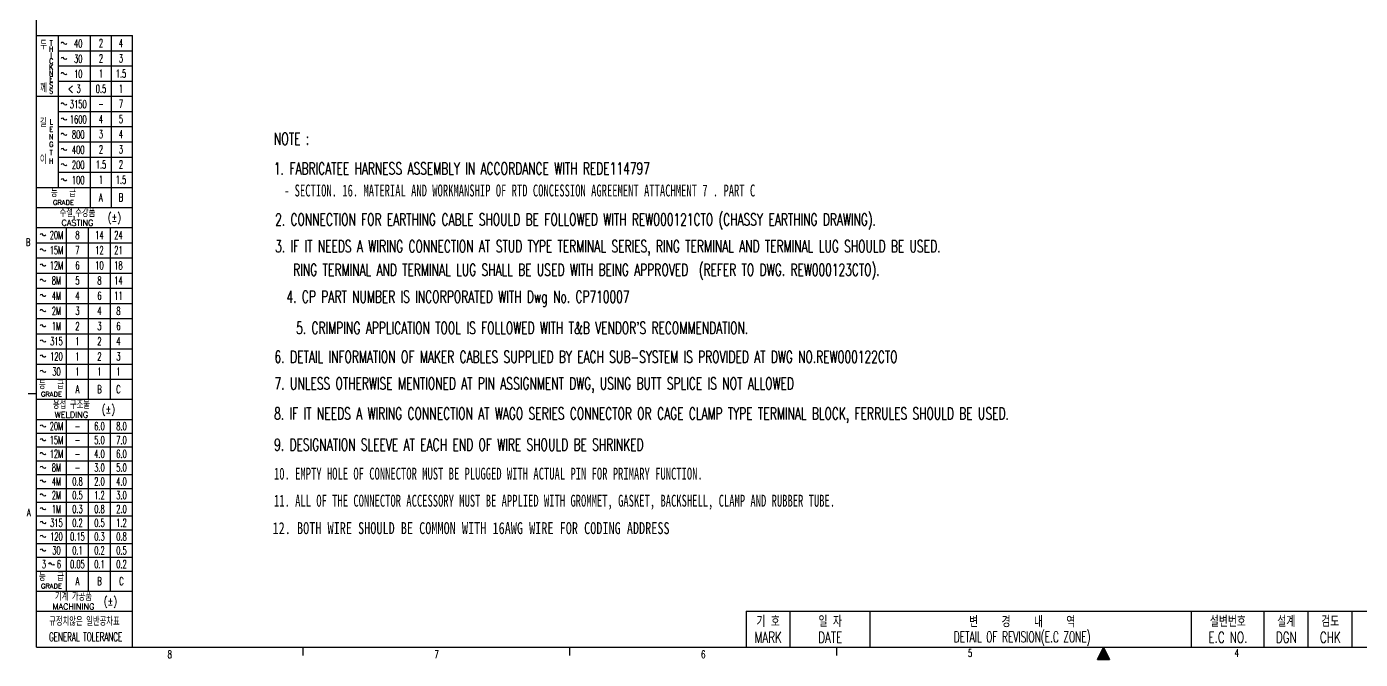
# Model space of a CAD drawing. Extents: x 260 to 819, y -886 to -454.
# Drawn here: x 270.6 to 604, y -875.9 to -717.7 of the extents above; entities that cross this region are included whole.
import ezdxf
from ezdxf.enums import TextEntityAlignment as Align

# ---------------------------------------------------------------- set-up
doc = ezdxf.new("R2010")
doc.units = 0
doc.header["$LTSCALE"] = 150
doc.header["$MEASUREMENT"] = 0
doc.linetypes.add('DASHED', pattern=[0.75, 0.5, -0.25])
doc.layers.get('0').update_dxf_attribs({"color": 6, "linetype": 'CONTINUOUS'})
doc.layers.add('현배선도', color=7, linetype='CONTINUOUS')
doc.styles.add('ROMANS', font='txt', dxfattribs={"height": 0.2})
doc.styles.get("Standard").update_dxf_attribs({"font": 'romans.shx', "width": 0.8, "bigfont": 'whgtxt.shx'})

# ---------------------------------------------------------------- blocks, each defined once
blk = doc.blocks.new('*H4')
at = {"color": 2, "linetype": 'Continuous'}
for p, q in [((-267.94, -3.02), (-268.11, -2.85)), ((-267.66, -3.02), (-268.02, -2.66)), ((-267.37, -3.02), (-267.93, -2.47)), ((-267.09, -3.02), (-267.83, -2.28)), ((-266.81, -3.02), (-267.74, -2.09)), ((-266.52, -3.02), (-267.64, -1.9)), ((-266.24, -3.02), (-267.55, -1.72)), ((-265.96, -3.02), (-267.46, -1.53)), ((-265.68, -3.02), (-267.36, -1.34)), ((-265.39, -3.02), (-267.27, -1.15)), ((-265.29, -2.85), (-267.18, -0.96)), ((-265.57, -2.28), (-267.08, -0.77)), ((-265.85, -1.72), (-266.99, -0.58)), ((-266.12, -1.16), (-266.89, -0.39)), ((-266.4, -0.6), (-266.8, -0.2)), ((-266.68, -0.04), (-266.71, -0.01))]:
    blk.add_line(p, q, dxfattribs=at)
blk = doc.blocks.new('*H5')
at = {"color": 2, "linetype": 'Continuous'}
for p, q in [((-266.24, -0.93), (-268.07, -2.77)), ((-266.14, -1.12), (-268.05, -3.02)), ((-266.33, -0.74), (-267.79, -2.2)), ((-266.05, -1.31), (-267.77, -3.02)), ((-266.43, -0.55), (-267.51, -1.64)), ((-265.96, -1.5), (-267.48, -3.02)), ((-266.52, -0.36), (-267.24, -1.08)), ((-265.86, -1.69), (-267.2, -3.02)), ((-266.61, -0.18), (-266.96, -0.52)), ((-265.77, -1.88), (-266.92, -3.02)), ((-265.68, -2.07), (-266.63, -3.02)), ((-265.58, -2.26), (-266.35, -3.02)), ((-265.49, -2.44), (-266.07, -3.02)), ((-265.39, -2.63), (-265.79, -3.02)), ((-265.3, -2.82), (-265.5, -3.02)), ((-265.21, -3.01), (-265.22, -3.02))]:
    blk.add_line(p, q, dxfattribs=at)
blk = doc.blocks.new('ansi-c')
at = {"color": 5, "linetype": 'Continuous'}
for p, q in [((-56.4, 358.06), (-56.4, 764.46)), ((-56.4, 511.06), (-32.4, 511.06)), ((-32.4, 358.06), (-32.4, 511.06)), ((-56.4, 463.06), (-32.4, 463.06)), ((-56.4, 415.06), (-32.4, 415.06)), ((-56.4, 367.06), (-32.4, 367.06)), ((121, 367.06), (283.5, 367.06)), ((-56.4, 358.06), (477, 358.06))]:
    blk.add_line(p, q, dxfattribs=at)
at = {"color": 210, "linetype": 'Continuous'}
for p, q in [((-50.9, 473.11), (-50.9, 511.06)), ((-42.9, 468.09), (-42.9, 511.06)), ((-37.65, 468.09), (-37.65, 511.06)), ((-50.9, 507.27), (-32.4, 507.27)), ((-50.9, 503.47), (-32.4, 503.47)), ((-50.9, 499.68), (-32.4, 499.68)), ((-56.4, 495.88), (-32.4, 495.88)), ((-50.9, 492.09), (-32.4, 492.09)), ((-50.9, 488.29), (-32.4, 488.29)), ((-50.9, 484.5), (-32.4, 484.5)), ((-50.9, 480.7), (-32.4, 480.7)), ((-50.9, 476.91), (-32.4, 476.91)), ((-56.4, 473.11), (-32.4, 473.11)), ((-56.4, 468.09), (-32.4, 468.09)), ((-48.9, 420.09), (-48.9, 463.06)), ((-43.4, 420.09), (-43.4, 463.06)), ((-37.9, 420.09), (-37.9, 463.06)), ((-56.4, 459.27), (-32.4, 459.27)), ((-56.4, 455.47), (-32.4, 455.47)), ((-56.4, 451.68), (-32.4, 451.68)), ((-56.4, 447.88), (-32.4, 447.88)), ((-56.4, 444.09), (-32.4, 444.09)), ((-56.4, 440.29), (-32.4, 440.29)), ((-56.4, 436.5), (-32.4, 436.5)), ((-56.4, 432.7), (-32.4, 432.7)), ((-56.4, 428.91), (-32.4, 428.91)), ((-56.4, 425.11), (-32.4, 425.11)), ((-58.45, 421.56), (-56.4, 421.56)), ((-56.4, 420.09), (-32.4, 420.09)), ((-48.9, 372.09), (-48.9, 415.06)), ((-43.4, 372.09), (-43.4, 415.06)), ((-37.9, 372.09), (-37.9, 415.06)), ((-56.4, 411.61), (-32.4, 411.61)), ((-56.4, 408.16), (-32.4, 408.16)), ((-56.4, 404.71), (-32.4, 404.71)), ((-56.4, 401.26), (-32.4, 401.26)), ((-56.4, 397.81), (-32.4, 397.81)), ((-56.4, 394.36), (-32.4, 394.36)), ((-56.4, 390.91), (-32.4, 390.91)), ((-56.4, 387.46), (-32.4, 387.46)), ((-56.4, 384.01), (-32.4, 384.01)), ((-56.4, 380.56), (-32.4, 380.56)), ((-56.4, 377.11), (-32.4, 377.11)), ((-56.4, 372.09), (-32.4, 372.09)), ((132, 358.06), (132, 367.06)), ((152, 358.06), (152, 367.06)), ((232.31, 358.06), (232.31, 367.06)), ((250.5, 358.06), (250.5, 367.06)), ((261.5, 358.06), (261.5, 367.06)), ((272.5, 358.06), (272.5, 367.06)), ((10.28, 355.96), (10.28, 358.06)), ((76.95, 355.96), (76.95, 358.06)), ((143.63, 355.96), (143.63, 358.06))]:
    blk.add_line(p, q, dxfattribs=at)
at = {"color": 5, "linetype": 'DASHED'}
blk.add_line((121, 367.06), (121, 358.06), dxfattribs=at)
at = {"color": 2, "linetype": 'Continuous'}
for p, q in [((208.8, 355.04), (210.3, 358.06)), ((210.3, 358.06), (211.8, 355.04)), ((208.8, 355.04), (211.8, 355.04))]:
    blk.add_line(p, q, dxfattribs=at)
at = {"color": 130, "linetype": 'Continuous'}
for points in [[(-48.8, 509.12), (-49.02, 508.86), (-49.41, 508.93), (-49.5, 509.08), (-49.5, 509.08), (-49.69, 509.37), (-50.1, 509.31), (-50.2, 509.12)], [(-48.8, 505.32), (-49.02, 505.06), (-49.41, 505.14), (-49.5, 505.28), (-49.5, 505.28), (-49.69, 505.58), (-50.1, 505.52), (-50.2, 505.32)], [(-48.8, 501.53), (-49.02, 501.27), (-49.41, 501.34), (-49.5, 501.49), (-49.5, 501.49), (-49.69, 501.78), (-50.1, 501.72), (-50.2, 501.53)], [(-48.8, 493.94), (-49.02, 493.68), (-49.41, 493.75), (-49.5, 493.9), (-49.5, 493.9), (-49.69, 494.19), (-50.1, 494.13), (-50.2, 493.94)], [(-48.8, 490.14), (-49.02, 489.88), (-49.41, 489.96), (-49.5, 490.1), (-49.5, 490.1), (-49.69, 490.4), (-50.1, 490.34), (-50.2, 490.14)], [(-48.8, 486.35), (-49.02, 486.09), (-49.41, 486.16), (-49.5, 486.31), (-49.5, 486.31), (-49.69, 486.6), (-50.1, 486.54), (-50.2, 486.35)], [(-48.8, 482.55), (-49.02, 482.29), (-49.41, 482.37), (-49.5, 482.51), (-49.5, 482.51), (-49.69, 482.81), (-50.1, 482.75), (-50.2, 482.55)], [(-48.8, 478.76), (-49.02, 478.5), (-49.41, 478.57), (-49.5, 478.72), (-49.5, 478.72), (-49.69, 479.01), (-50.1, 478.95), (-50.2, 478.76)], [(-48.8, 474.96), (-49.02, 474.7), (-49.41, 474.78), (-49.5, 474.92), (-49.5, 474.92), (-49.69, 475.22), (-50.1, 475.16), (-50.2, 474.96)], [(-54.05, 461.21), (-54.27, 460.95), (-54.66, 461.02), (-54.75, 461.17), (-54.75, 461.17), (-54.94, 461.46), (-55.35, 461.4), (-55.45, 461.21)], [(-54.05, 457.41), (-54.27, 457.15), (-54.66, 457.22), (-54.75, 457.37), (-54.75, 457.37), (-54.94, 457.66), (-55.35, 457.61), (-55.45, 457.41)], [(-54.05, 453.62), (-54.27, 453.36), (-54.66, 453.43), (-54.75, 453.58), (-54.75, 453.58), (-54.94, 453.87), (-55.35, 453.81), (-55.45, 453.62)], [(-54.05, 449.82), (-54.27, 449.56), (-54.66, 449.63), (-54.75, 449.78), (-54.75, 449.78), (-54.94, 450.07), (-55.35, 450.02), (-55.45, 449.82)], [(-54.05, 446.03), (-54.27, 445.77), (-54.66, 445.84), (-54.75, 445.99), (-54.75, 445.99), (-54.94, 446.28), (-55.35, 446.22), (-55.45, 446.03)], [(-54.05, 442.23), (-54.27, 441.97), (-54.66, 442.04), (-54.75, 442.19), (-54.75, 442.19), (-54.94, 442.48), (-55.35, 442.43), (-55.45, 442.23)], [(-54.05, 438.44), (-54.27, 438.18), (-54.66, 438.25), (-54.75, 438.4), (-54.75, 438.4), (-54.94, 438.69), (-55.35, 438.63), (-55.45, 438.44)], [(-54.05, 434.64), (-54.27, 434.38), (-54.66, 434.45), (-54.75, 434.6), (-54.75, 434.6), (-54.94, 434.89), (-55.35, 434.84), (-55.45, 434.64)], [(-54.05, 430.85), (-54.27, 430.59), (-54.66, 430.66), (-54.75, 430.81), (-54.75, 430.81), (-54.94, 431.1), (-55.35, 431.04), (-55.45, 430.85)], [(-54.05, 427.05), (-54.27, 426.79), (-54.66, 426.86), (-54.75, 427.01), (-54.75, 427.01), (-54.94, 427.3), (-55.35, 427.25), (-55.45, 427.05)], [(-54.05, 413.38), (-54.27, 413.12), (-54.66, 413.19), (-54.75, 413.34), (-54.75, 413.34), (-54.94, 413.63), (-55.35, 413.57), (-55.45, 413.38)], [(-54.05, 409.93), (-54.27, 409.67), (-54.66, 409.74), (-54.75, 409.89), (-54.75, 409.89), (-54.94, 410.18), (-55.35, 410.12), (-55.45, 409.93)], [(-54.05, 406.48), (-54.27, 406.22), (-54.66, 406.29), (-54.75, 406.44), (-54.75, 406.44), (-54.94, 406.73), (-55.35, 406.67), (-55.45, 406.48)], [(-54.05, 403.03), (-54.27, 402.77), (-54.66, 402.84), (-54.75, 402.99), (-54.75, 402.99), (-54.94, 403.28), (-55.35, 403.22), (-55.45, 403.03)], [(-54.05, 399.58), (-54.27, 399.32), (-54.66, 399.39), (-54.75, 399.54), (-54.75, 399.54), (-54.94, 399.83), (-55.35, 399.77), (-55.45, 399.58)], [(-54.05, 396.13), (-54.27, 395.87), (-54.66, 395.94), (-54.75, 396.09), (-54.75, 396.09), (-54.94, 396.38), (-55.35, 396.32), (-55.45, 396.13)], [(-54.05, 392.68), (-54.27, 392.42), (-54.66, 392.49), (-54.75, 392.64), (-54.75, 392.64), (-54.94, 392.93), (-55.35, 392.87), (-55.45, 392.68)], [(-54.05, 389.23), (-54.27, 388.97), (-54.66, 389.04), (-54.75, 389.19), (-54.75, 389.19), (-54.94, 389.48), (-55.35, 389.42), (-55.45, 389.23)], [(-54.05, 385.78), (-54.27, 385.52), (-54.66, 385.59), (-54.75, 385.74), (-54.75, 385.74), (-54.94, 386.03), (-55.35, 385.97), (-55.45, 385.78)], [(-54.05, 382.33), (-54.27, 382.07), (-54.66, 382.14), (-54.75, 382.29), (-54.75, 382.29), (-54.94, 382.58), (-55.35, 382.52), (-55.45, 382.33)], [(-51.95, 378.88), (-52.17, 378.62), (-52.56, 378.69), (-52.65, 378.84), (-52.65, 378.84), (-52.84, 379.13), (-53.25, 379.07), (-53.35, 378.88)]]:
    blk.add_lwpolyline(points, dxfattribs=at)
at = {"color": 7, "linetype": 'Continuous'}
for name in ['*H4', '*H5']:
    blk.add_blockref(name, (477, 358.06), dxfattribs=at)
at = {"color": 130, "linetype": 'Continuous'}
for s, height, width, p in [('40', 2, 0.582, (-45.95, 509.08)), ('2', 2, 0.582, (-40.27, 509.17)), ('4', 2, 0.582, (-35.27, 509.17)), ('두', 2, 0.65, (-54.6, 508.66)), ('T', 1.3, 0.797385, (-52.7, 509.19)), ('H', 1.3, 0.797385, (-52.7, 507.69)), ('I', 1.3, 0.797385, (-52.7, 506.19)), ('C', 1.3, 0.797385, (-52.7, 504.69)), ('K', 1.3, 0.797385, (-52.7, 503.19)), ('30', 2, 0.582, (-45.95, 505.28)), ('2', 2, 0.582, (-40.27, 505.37)), ('3', 2, 0.582, (-35.27, 505.37)), ('N', 1.3, 0.797385, (-52.7, 501.69)), ('E', 1.3, 0.797385, (-52.7, 500.19)), ('10', 2, 0.582, (-45.95, 501.49)), ('1', 2, 0.582, (-40.27, 501.58)), ('1.5', 2, 0.582, (-35.27, 501.58)), ('께', 2, 0.65, (-54.6, 497.89)), ('S', 1.3, 0.797385, (-52.7, 498.69)), ('S', 1.3, 0.797385, (-52.7, 497.19)), ('< 3', 2, 0.582, (-46.9, 497.78)), ('0.5', 2, 0.582, (-40.27, 497.78)), ('1', 2, 0.582, (-35.27, 497.78)), ('3150', 2, 0.582, (-45.95, 493.9)), ('-', 2, 0.582, (-40.27, 493.99)), ('7', 2, 0.582, (-35.27, 493.99)), ('길', 2, 0.65, (-54.7, 489.19)), ('L', 1.3, 0.797385, (-52.7, 489.52)), ('1600', 2, 0.582, (-45.95, 490.1)), ('4', 2, 0.582, (-40.27, 490.19)), ('5', 2, 0.582, (-35.27, 490.19)), ('E', 1.3, 0.797385, (-52.7, 487.63)), ('800', 2, 0.582, (-45.95, 486.31)), ('3', 2, 0.582, (-40.27, 486.4)), ('4', 2, 0.582, (-35.27, 486.4)), ('G', 1.3, 0.797385, (-52.7, 483.86)), ('N', 1.3, 0.797385, (-52.7, 485.74)), ('400', 2, 0.582, (-45.95, 482.51)), ('2', 2, 0.582, (-40.27, 482.6)), ('3', 2, 0.582, (-35.27, 482.6)), ('이', 2, 0.65, (-54.7, 480.01)), ('T', 1.3, 0.797385, (-52.7, 481.77)), ('H', 1.3, 0.797385, (-52.7, 479.68)), ('200', 2, 0.582, (-45.95, 478.72)), ('1.5', 2, 0.582, (-40.27, 478.81)), ('2', 2, 0.582, (-35.27, 478.81)), ('100', 2, 0.582, (-45.95, 474.92)), ('1', 2, 0.582, (-40.27, 475.01)), ('1.5', 2, 0.582, (-35.27, 475.01)), ('등   급', 2, 0.65, (-49.65, 471.68)), ('A', 2, 0.582, (-40.27, 470.6)), ('B', 2, 0.582, (-35.27, 470.6)), ('GRADE', 1.2, 1.015333, (-49.65, 469.32)), ('주철,주강품', 2, 0.65, (-46.15, 466.71)), ('(±)', 2, 0.782, (-36.9, 465.58)), ('CASTING', 1.5, 0.982, (-46.15, 464.24)), ('B', 1.9, 0.655684, (-58.49, 459.39)), ('20M', 2, 0.582, (-51.4, 461.17)), ('8', 2, 0.582, (-46.15, 461.17)), ('14', 2, 0.582, (-40.65, 461.17)), ('24', 2, 0.582, (-35.9, 461.17)), ('15M', 2, 0.582, (-51.4, 457.37)), ('7', 2, 0.582, (-46.15, 457.37)), ('12', 2, 0.582, (-40.65, 457.37)), ('21', 2, 0.582, (-35.9, 457.37)), ('12M', 2, 0.582, (-51.4, 453.58)), ('6', 2, 0.582, (-46.15, 453.58)), ('10', 2, 0.582, (-40.65, 453.58)), ('18', 2, 0.582, (-35.9, 453.58)), ('8M', 2, 0.582, (-51.4, 449.78)), ('5', 2, 0.582, (-46.15, 449.78)), ('8', 2, 0.582, (-40.65, 449.78)), ('14', 2, 0.582, (-35.9, 449.78)), ('4M', 2, 0.582, (-51.4, 445.99)), ('4', 2, 0.582, (-46.15, 445.99)), ('6', 2, 0.582, (-40.65, 445.99)), ('11', 2, 0.582, (-35.9, 445.99)), ('2M', 2, 0.582, (-51.4, 442.19)), ('3', 2, 0.582, (-46.15, 442.19)), ('4', 2, 0.582, (-40.65, 442.19)), ('8', 2, 0.582, (-35.9, 442.19)), ('1M', 2, 0.582, (-51.4, 438.4)), ('2', 2, 0.582, (-46.15, 438.4)), ('3', 2, 0.582, (-40.65, 438.4)), ('6', 2, 0.582, (-35.9, 438.4)), ('315', 2, 0.582, (-51.4, 434.6)), ('1', 2, 0.582, (-46.15, 434.6)), ('2', 2, 0.582, (-40.65, 434.6)), ('4', 2, 0.582, (-35.9, 434.6)), ('120', 2, 0.582, (-51.4, 430.81)), ('1', 2, 0.582, (-46.15, 430.81)), ('2', 2, 0.582, (-40.65, 430.81)), ('3', 2, 0.582, (-35.9, 430.81)), ('30', 2, 0.582, (-51.4, 427.01)), ('1', 2, 0.582, (-46.15, 427.01)), ('1', 2, 0.582, (-40.65, 427.01)), ('1', 2, 0.582, (-35.9, 427.01)), ('등   급', 2, 0.65, (-52.65, 423.64)), ('A', 2, 0.582, (-46.15, 422.6)), ('B', 2, 0.582, (-40.65, 422.6)), ('C', 2, 0.582, (-35.9, 422.6)), ('GRADE', 1.2, 1.015333, (-52.65, 421.36)), ('WELDING', 1.5, 0.982, (-47.65, 416.24)), ('용접 구조물', 2, 0.65, (-47.65, 418.71)), ('(±)', 2, 0.782, (-38.4, 417.58)), ('20M', 2, 0.582, (-51.4, 413.34)), ('6.0', 2, 0.582, (-40.65, 413.34)), ('8.0', 2, 0.582, (-35.15, 413.34)), ('15M', 2, 0.582, (-51.4, 409.89)), ('-', 2, 0.582, (-46.15, 413.34)), ('5.0', 2, 0.582, (-40.65, 409.89)), ('7.0', 2, 0.582, (-35.15, 409.89)), ('12M', 2, 0.582, (-51.4, 406.44)), ('-', 2, 0.582, (-46.15, 409.89)), ('4.0', 2, 0.582, (-40.65, 406.44)), ('6.0', 2, 0.582, (-35.15, 406.44)), ('8M', 2, 0.582, (-51.4, 402.99)), ('-', 2, 0.582, (-46.15, 406.44)), ('3.0', 2, 0.582, (-40.65, 402.99)), ('5.0', 2, 0.582, (-35.15, 402.99)), ('4M', 2, 0.582, (-51.4, 399.54)), ('0.8', 2, 0.582, (-46.15, 399.54)), ('-', 2, 0.582, (-46.15, 402.99)), ('2.0', 2, 0.582, (-40.65, 399.54)), ('4.0', 2, 0.582, (-35.15, 399.54)), ('2M', 2, 0.582, (-51.4, 396.09)), ('0.5', 2, 0.582, (-46.15, 396.09)), ('1.2', 2, 0.582, (-40.65, 396.09)), ('3.0', 2, 0.582, (-35.15, 396.09)), ('1M', 2, 0.582, (-51.4, 392.64)), ('0.3', 2, 0.582, (-46.15, 392.64)), ('0.8', 2, 0.582, (-40.65, 392.64)), ('2.0', 2, 0.582, (-35.15, 392.64)), ('A', 1.9, 0.655684, (-58.29, 391.77)), ('315', 2, 0.582, (-51.4, 389.19)), ('0.2', 2, 0.582, (-46.15, 389.19)), ('0.5', 2, 0.582, (-40.65, 389.19)), ('1.2', 2, 0.582, (-35.15, 389.19)), ('120', 2, 0.582, (-51.4, 385.74)), ('0.15', 2, 0.582, (-46.15, 385.74)), ('0.3', 2, 0.582, (-40.65, 385.74)), ('0.8', 2, 0.582, (-35.15, 385.74)), ('30', 2, 0.582, (-51.4, 382.29)), ('0.1', 2, 0.582, (-46.15, 382.29)), ('0.2', 2, 0.582, (-40.65, 382.29)), ('0.5', 2, 0.582, (-35.15, 382.29)), ('등   급', 2, 0.65, (-52.65, 375.64)), ('3', 2, 0.582, (-54.52, 378.84)), ('6', 2, 0.582, (-50.77, 378.84)), ('0.05', 2, 0.582, (-46.15, 378.84)), ('0.1', 2, 0.582, (-40.65, 378.84)), ('0.2', 2, 0.582, (-35.15, 378.84)), ('GRADE', 1.2, 1.015333, (-52.65, 373.36)), ('A', 2, 0.582, (-46.15, 374.6)), ('B', 2, 0.582, (-40.65, 374.6)), ('C', 2, 0.582, (-35.15, 374.6)), ('기계 가공품', 2, 0.65, (-47.15, 370.71)), ('(±)', 2, 0.782, (-37.9, 369.58)), ('MACHINING', 1.5, 0.982, (-47.15, 368.24)), ('규정치않은 일반공차표', 2, 0.65, (-44.4, 364.46)), ('기 호', 2.8, 0.7, (126.5, 364.56)), ('일 자', 2.8, 0.7, (142, 364.56)), ('변    경    내    역', 2.8, 0.7, (190, 364.46)), ('설변번호', 2.8, 0.7, (241.4, 364.56)), ('설계', 2.8, 0.7, (256, 364.56)), ('검도', 2.8, 0.7, (267, 364.56)), ('GENERAL TOLERANCE', 2.2, 0.591091, (-44.1, 360.66)), ('MARK', 2.7, 0.700519, (126.5, 360.56)), ('DATE', 2.7, 0.700519, (142, 360.56)), ('DETAIL OF REVISION(E.C ZONE)', 2.7, 0.607926, (190, 360.66)), ('E.C NO.', 2.7, 0.700519, (241.4, 360.56)), ('DGN', 2.7, 0.700519, (256, 360.56)), ('CHK', 2.7, 0.700519, (267, 360.56)), ('8', 1.9, 0.655684, (-23.08, 356.28)), ('7', 1.9, 0.655684, (43.6, 356.28)), ('6', 1.9, 0.655684, (110.27, 356.28)), ('5', 1.9, 0.655684, (176.97, 356.61)), ('4', 1.9, 0.655684, (243.63, 356.61))]:
    blk.add_text(s, height=height, dxfattribs=dict(at, width=width)).set_placement(p, align=Align.MIDDLE_CENTER)

msp = doc.modelspace()

# ---------------------------------------------------------------- block references
at = {"linetype": 'DASHED'}
msp.add_blockref('ansi-c', (329.46, -1230.96), dxfattribs=at)
msp.add_blockref('ansi-c', (329.46, -1230.96), dxfattribs=at)

# ---------------------------------------------------------------- texts
at = {"color": 7, "width": 0.65}
for s, p in [('NOTE : ', (332.43, -745.7)), ('1. FABRICATEE HARNESS ASSEMBLY IN ACCORDANCE WITH REDE114797', (332.43, -753.15)), ('2. CONNECTION FOR EARTHING CABLE SHOULD BE FOLLOWED WITH REW000121CTO (CHASSY EARTHING DRAWING).', (332.73, -765.9)), ('3. IF IT NEEDS A WIRING CONNECTION AT STUD TYPE TERMINAL SERIES, RING TERMINAL AND TERMINAL LUG SHOULD BE USED.', (332.69, -772.59)), ('RING TERMINAL AND TERMINAL LUG SHALL BE USED WITH BEING APPROVED  (REFER TO DWG. REW000123CTO).', (337.24, -778.47)), ('6. DETAIL INFORMATION OF MAKER CABLES SUPPLIED BY EACH SUB-SYSTEM IS PROVIDED AT DWG NO.REW000122CTO', (332.59, -800.25)), ('7. UNLESS OTHERWISE MENTIONED AT PIN ASSIGNMENT DWG, USING BUTT SPLICE IS NOT ALLOWED ', (332.59, -806.91)), ('8. IF IT NEEDS A WIRING CONNECTION AT WAGO SERIES CONNECTOR OR CAGE CLAMP TYPE TERMINAL BLOCK, FERRULES SHOULD BE USED.', (332.48, -814.43)), ('9. DESIGNATION SLEEVE AT EACH END OF WIRE SHOULD BE SHRINKED', (332.48, -822.23))]:
    msp.add_text(s, height=3, dxfattribs=at).set_placement(p, align=Align.MIDDLE_LEFT)
at = {"color": 255, "linetype": 'Continuous', "width": 0.65}
for s, p in [('4. CP PART NUMBER IS INCORPORATED WITH Dwg No. CP710007', (378.44, -785.2)), ("5. CRIMPING APPLICATION TOOL IS FOLLOWED WITH T&B VENDOR'S RECOMMENDATION.", (394.47, -793.02))]:
    msp.add_text(s, height=3, dxfattribs=at).set_placement(p, align=Align.MIDDLE_CENTER)
at = {"layer": '현배선도', "color": 0, "linetype": 'DASHED', "ltscale": 0.05, "style": 'ROMANS'}
for s, width, p in [('   - SECTION. 16. MATERIAL AND WORKMANSHIP OF RTD CONCESSION AGREEMENT ATTACHMENT 7 . PART C ', 0.65, (330.98, -758.64)), ('10. EMPTY HOLE OF CONNECTOR MUST BE PLUGGED WITH ACTUAL PIN FOR PRIMARY FUNCTION.', 0.65, (332.43, -829.47)), ('11. ALL OF THE CONNECTOR ACCESSORY MUST BE APPLIED WITH GROMMET, GASKET, BACKSHELL, CLAMP AND RUBBER TUBE.', 0.65, (332.43, -836.24)), ('12. BOTH WIRE SHOULD BE COMMON WITH 16AWG WIRE FOR CODING ADDRESS', 0.75, (332.08, -843.1))]:
    msp.add_text(s, height=2.9925, dxfattribs=dict(at, width=width)).set_placement(p, align=Align.MIDDLE_LEFT)

doc.saveas('drawing.dxf')
